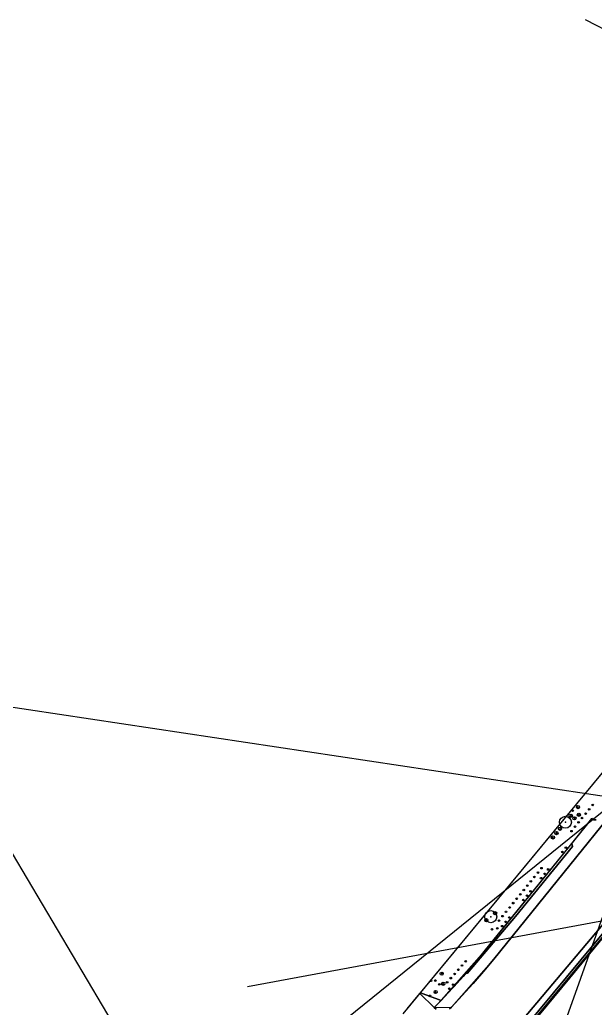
# Model space of a CAD drawing. Header units: metres. Extents: x 13966 to 15478, y -1639 to -430.
# Drawn here: x 15004.2 to 15147.6, y -675.9 to -429.8 of the extents above; entities that cross this region are included whole.
import ezdxf

# ---------------------------------------------------------------- set-up
doc = ezdxf.new("R2010")
doc.units = ezdxf.units.M
for name, color, linetype in [('BOUNDARY', 7, 'Continuous'), ('CURB', 7, 'Continuous'), ('ELECTR_CABLE_COMM', 7, 'Continuous'), ('GRASS', 7, 'Continuous'), ('NEW_BUSH', 3, 'Continuous'), ('NEW_TREE', 3, 'Continuous'), ('ROAD', 7, 'Continuous'), ('SEWER', 7, 'Continuous'), ('SIDEWALK_PATH', 7, 'Continuous'), ('WATER_PIPELINE', 7, 'Continuous')]:
    doc.layers.add(name, color=color, linetype=linetype)

# ---------------------------------------------------------------- blocks, each defined once
blk = doc.blocks.new('ПУЗЫРЕПЛОДНИК_LADY_IN_RED')
blk.add_circle((0, 0), 0.2)
blk = doc.blocks.new('ПУЗЫРЕПЛОДНИК_TINY_WINE_GOLD')
blk.add_circle((0, 0), 0.2)
blk = doc.blocks.new('ЛАПЧАТКА_GOLDFINGER')
blk.add_circle((0, 0), 0.2)
blk = doc.blocks.new('ИВА_БУЛЛАТА')
blk.add_circle((0, 0), 0.2)
blk = doc.blocks.new('СПИРЕЯ_GREFSHEIM')
blk.add_circle((0, 0), 0.2)
blk = doc.blocks.new('КЛЕН_PRINCETON_GOLD')
blk.add_circle((0, 0), 0.2)
blk = doc.blocks.new('КЛЕН_ГИННАЛА')
blk.add_circle((0, 0), 0.2)

msp = doc.modelspace()

# ---------------------------------------------------------------- linework, layer by layer
at = {"layer": 'BOUNDARY'}
for points in [[(15099.76, -677.31), (15172.89, -589.01)], [(15190.82, -608.19), (15141.25, -668.44), (15122.08, -691.53)]]:
    msp.add_lwpolyline(points, dxfattribs=at)
at = {"layer": 'CURB'}
for points in [[(15215.47, -793.81), (15215.22, -794.85), (15211.74, -797.91), (15197.91, -799.35), (15188.92, -797.66), (15089.72, -746.59), (15086.54, -727.63), (15101.35, -712.14), (15101.84, -711.59), (15156.3, -647.11), (15159.27, -643.51), (15189.53, -605.94)], [(15144.44, -636.39), (15158.17, -619.46)], [(15146.83, -628.68), (15120, -661.77), (15108.66, -674.58), (15107.53, -675.74)], [(15103.94, -672.27), (15107.53, -675.73), (15111.79, -675.64), (15122.33, -663.66), (15144.44, -636.39)], [(15107.53, -675.73), (15111.79, -675.64)]]:
    msp.add_lwpolyline(points, dxfattribs=at)
at = {"layer": 'ELECTR_CABLE_COMM'}
for p, q in [((15002.98, -745.18), (15277.34, -523.69)), ((14872.7, -581.38), (15247.34, -637.81)), ((15146.55, -880.47), (14993.47, -622.33))]:
    msp.add_line(p, q, dxfattribs=at)
at = {"layer": 'GRASS'}
msp.add_lwpolyline([(15147.89, -628.98), (15147.6, -629.02), (15147.32, -628.99), (15147.05, -628.87), (15146.83, -628.68), (15120, -661.77), (15117.4, -664.9), (15114.74, -667.98), (15112.02, -671), (15109.24, -673.97), (15104.1, -672.07), (15172.89, -589.01)], dxfattribs=at)
msp.add_lwpolyline([(15103.95, -672.28), (15104.12, -672.08), (15109.24, -673.97), (15109.09, -674.12), (15108.95, -674.27), (15108.8, -674.42), (15108.66, -674.58), (15107.53, -675.74)], close=True, dxfattribs=at)
at = {"layer": 'NEW_BUSH'}
for centre in [(15141.54, -627.98), (15143.33, -625.82), (15143.55, -627.73), (15142.46, -628.61), (15137.97, -632.29), (15138.86, -631.21), (15137.08, -633.37), (15122.69, -652.23), (15120.51, -653.99), (15109.38, -667.3), (15109.77, -669.82), (15107.87, -671.87)]:
    msp.add_circle(centre, 0.4, dxfattribs=at)
for p in [(15143.33, -625.82), (15141.54, -627.98), (15142.46, -628.61), (15143.55, -627.73), (15137.97, -632.29), (15138.86, -631.21), (15137.08, -633.37), (15122.69, -652.23), (15120.51, -653.99), (15109.38, -667.3), (15107.87, -671.87), (15109.77, -669.82)]:
    msp.add_point(p, dxfattribs=at)
at = {"layer": 'NEW_TREE'}
for centre in [(15140.2, -629.6), (15121.6, -653.11)]:
    msp.add_circle(centre, 1.5, dxfattribs=at)
for p in [(15140.2, -629.6), (15121.6, -653.11)]:
    msp.add_point(p, dxfattribs=at)
at = {"layer": 'ROAD'}
for points in [[(15111.34, -676.03), (15111.79, -675.64), (15114.51, -672.73), (15117.18, -669.76), (15119.78, -666.74), (15122.33, -663.66), (15144.44, -636.39), (15158.17, -619.46)], [(15156.3, -647.11), (15101.84, -711.59)], [(15100.79, -676.08), (15103.94, -672.27), (15107.53, -675.73), (15108, -676.1)]]:
    msp.add_lwpolyline(points, dxfattribs=at)
at = {"layer": 'SEWER'}
msp.add_line((15167.59, -602.13), (15072.43, -869.19), dxfattribs=at)
at = {"layer": 'SIDEWALK_PATH'}
for points in [[(15158.17, -619.46), (15144.44, -636.39), (15122.33, -663.66), (15119.78, -666.74), (15117.18, -669.76), (15114.51, -672.73), (15111.79, -675.64), (15111.34, -676.03)], [(15175.36, -626.14), (15112.88, -701.39)], [(15108, -676.1), (15107.53, -675.74), (15108.66, -674.58), (15108.8, -674.42), (15108.95, -674.27), (15109.09, -674.12), (15109.24, -673.97), (15110.84, -672.28), (15112.42, -670.57), (15113.98, -668.84), (15115.52, -667.09), (15115.76, -667.26), (15127.75, -653.05), (15141.97, -635.61), (15141.79, -634.89), (15146.83, -628.68), (15147.05, -628.87), (15147.32, -628.99), (15147.6, -629.02), (15147.89, -628.98)], [(15101.84, -711.59), (15156.3, -647.11)]]:
    msp.add_lwpolyline(points, dxfattribs=at)
for points in [[(15096.64, -720.68), (15096.53, -720.6), (15096.42, -720.53), (15096.3, -720.47), (15096.17, -720.43), (15096.43, -719.61), (15105.51, -709.88), (15112.88, -701.39), (15175.36, -626.14), (15175.72, -626.53), (15097.11, -721.14)], [(15115.76, -667.26), (15115.52, -667.09), (15116.66, -665.78), (15117.78, -664.45), (15118.9, -663.12), (15120, -661.77), (15141.79, -634.89), (15141.97, -635.61), (15127.75, -653.05)]]:
    msp.add_lwpolyline(points, close=True, dxfattribs=at)
at = {"layer": 'WATER_PIPELINE'}
for p, q in [((15357.37, -541.23), (15145.23, -429.78)), ((15477.51, -593.53), (15061.01, -670.58))]:
    msp.add_line(p, q, dxfattribs=at)

# ---------------------------------------------------------------- block references
at = {"layer": 'BUSH'}
for name, p in [('ПУЗЫРЕПЛОДНИК_LADY_IN_RED', (15147.01, -625.29)), ('ИВА_БУЛЛАТА', (15145.24, -627.46)), ('СПИРЕЯ_GREFSHEIM', (15146.13, -626.38)), ('ПУЗЫРЕПЛОДНИК_TINY_WINE_GOLD', (15143.48, -629.64)), ('ЛАПЧАТКА_GOLDFINGER', (15144.36, -628.55)), ('СПИРЕЯ_GREFSHEIM', (15141.72, -631.81)), ('ПУЗЫРЕПЛОДНИК_LADY_IN_RED', (15142.6, -630.72)), ('ИВА_БУЛЛАТА', (15139.44, -637)), ('ЛАПЧАТКА_GOLDFINGER', (15140.32, -635.91)), ('ПУЗЫРЕПЛОДНИК_TINY_WINE_GOLD', (15133.36, -642.12)), ('ЛАПЧАТКА_GOLDFINGER', (15134.24, -641.03)), ('ПУЗЫРЕПЛОДНИК_LADY_IN_RED', (15135.03, -642.44)), ('СПИРЕЯ_GREFSHEIM', (15135.91, -641.35)), ('СПИРЕЯ_GREFSHEIM', (15131.59, -644.3)), ('ПУЗЫРЕПЛОДНИК_LADY_IN_RED', (15132.47, -643.21)), ('ПУЗЫРЕПЛОДНИК_TINY_WINE_GOLD', (15134.15, -643.52)), ('ЛАПЧАТКА_GOLDFINGER', (15129.83, -646.47)), ('ИВА_БУЛЛАТА', (15130.71, -645.38)), ('ЛАПЧАТКА_GOLDFINGER', (15131.51, -646.79)), ('СПИРЕЯ_GREFSHEIM', (15127.18, -649.73)), ('ПУЗЫРЕПЛОДНИК_LADY_IN_RED', (15128.07, -648.65)), ('ПУЗЫРЕПЛОДНИК_TINY_WINE_GOLD', (15128.95, -647.56)), ('СПИРЕЯ_GREFSHEIM', (15129.74, -648.96)), ('ИВА_БУЛЛАТА', (15130.62, -647.87)), ('ЛАПЧАТКА_GOLDFINGER', (15125.42, -651.91)), ('ИВА_БУЛЛАТА', (15126.3, -650.82)), ('ПУЗЫРЕПЛОДНИК_LADY_IN_RED', (15123.66, -654.08)), ('ПУЗЫРЕПЛОДНИК_TINY_WINE_GOLD', (15124.54, -652.99)), ('ПУЗЫРЕПЛОДНИК_TINY_WINE_GOLD', (15125.33, -654.4)), ('ПУЗЫРЕПЛОДНИК_LADY_IN_RED', (15126.21, -653.31)), ('СПИРЕЯ_GREFSHEIM', (15121.89, -656.26)), ('ИВА_БУЛЛАТА', (15123.24, -656.02)), ('ЛАПЧАТКА_GOLDFINGER', (15124.45, -655.48)), ('ИВА_БУЛЛАТА', (15115.36, -664.21)), ('ПУЗЫРЕПЛОДНИК_TINY_WINE_GOLD', (15113.53, -666.33)), ('ЛАПЧАТКА_GOLDFINGER', (15114.45, -665.27)), ('ПУЗЫРЕПЛОДНИК_TINY_WINE_GOLD', (15107.77, -669.01)), ('ИВА_БУЛЛАТА', (15110.73, -669.45)), ('СПИРЕЯ_GREFSHEIM', (15111.66, -668.41)), ('ПУЗЫРЕПЛОДНИК_LADY_IN_RED', (15112.6, -667.37)), ('ЛАПЧАТКА_GOLDFINGER', (15108.78, -669.98)), ('ИВА_БУЛЛАТА', (15111.29, -671.06)), ('ЛАПЧАТКА_GOLDFINGER', (15112.24, -670.02)), ('ПУЗЫРЕПЛОДНИК_LADY_IN_RED', (15106.43, -672.83))]:
    msp.add_blockref(name, p, dxfattribs=at)
at = {"layer": 'TREE'}
for name, p in [('КЛЕН_ГИННАЛА', (15142, -626.7)), ('КЛЕН_PRINCETON_GOLD', (15106.72, -669.07))]:
    msp.add_blockref(name, p, dxfattribs=at)

doc.saveas('drawing.dxf')
